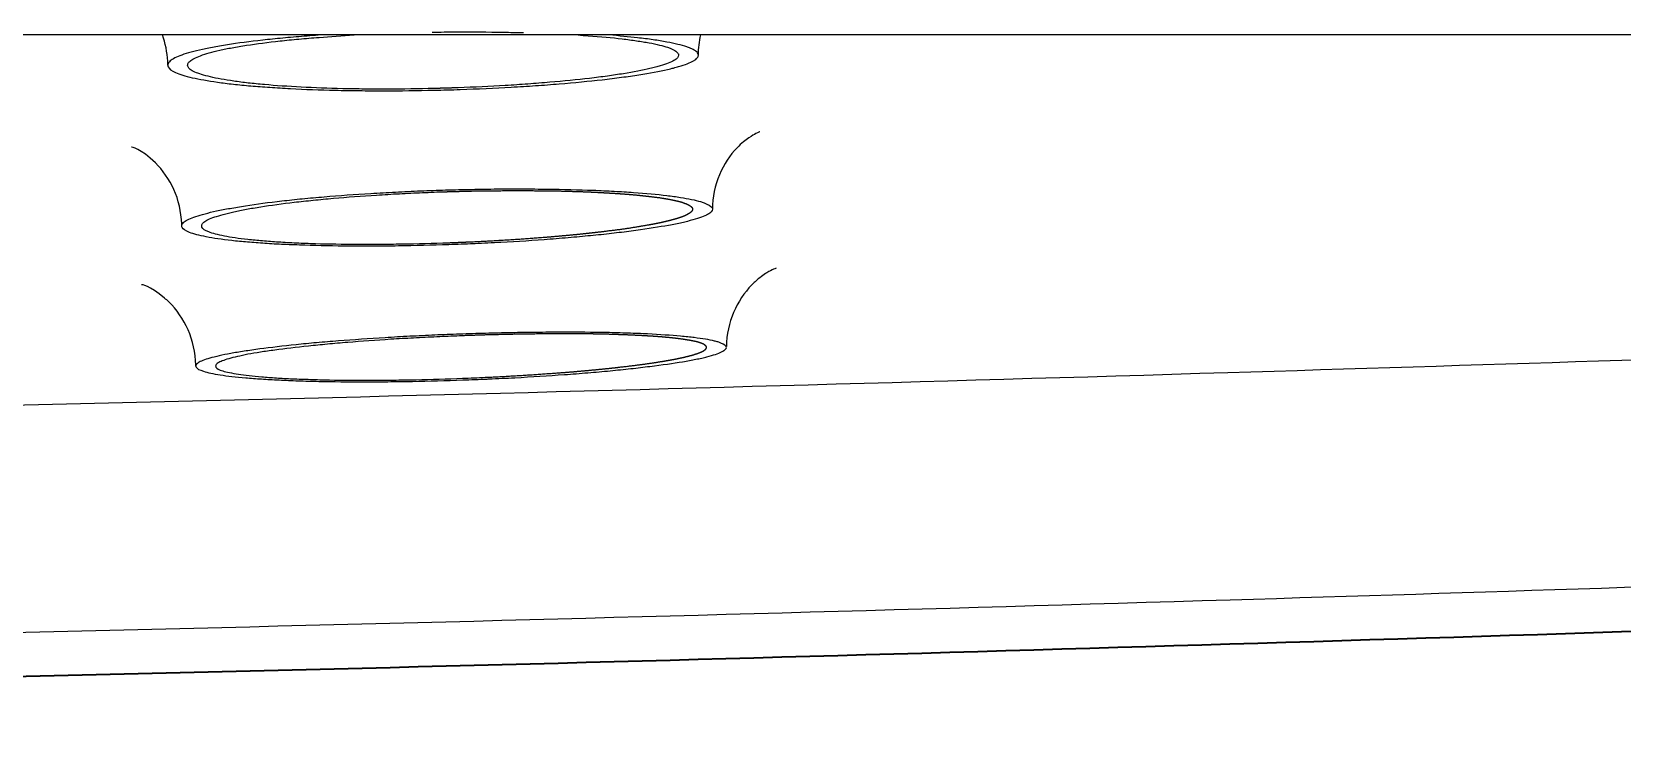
# Model space of a CAD drawing. Header units: millimetres. Extents: x 0 to 2809, y -1128 to 717.
# Drawn here: x 1027.7 to 1147.6, y 312 to 364.2 of the extents above; entities that cross this region are included whole.
import ezdxf

# ---------------------------------------------------------------- set-up
doc = ezdxf.new("R2010")
doc.units = ezdxf.units.MM
doc.layers.add('Blocks', color=7, linetype='Continuous')
doc.layers.add('Blocks$Inner', color=7, linetype='Continuous', lineweight=25, true_color=0x007f00)
doc.layers.add('Blocks$Outline', color=7, linetype='Continuous', lineweight=35, true_color=0xff3f3f)

# ---------------------------------------------------------------- blocks, each defined once
blk = doc.blocks.new('Balcony Lounge Bench w Arm Front')
at = {"layer": 'Blocks$Inner'}
blk.add_lwpolyline([(1224.49, 364), (1060.55, 364), (874.6, 364), (778.67, 364), (712.85, 364), (647.03, 364), (551.1, 364), (365.15, 364), (201.21, 364)], dxfattribs=at)
for points, knots in [([(1037.93, 361.72), (1037.93, 361.82), (1037.93, 361.92), (1037.93, 362.02), (1037.9, 362.71), (1037.75, 363.38), (1037.53, 364)], [0.00001, 0.00001, 0.00001, 0.00001, 0.320185, 0.320185, 0.320185, 2.596124, 2.596124, 2.596124, 2.596124]), ([(1049.48, 364), (1049.2, 363.98), (1048.92, 363.96), (1048.08, 363.89), (1047.53, 363.85), (1046.46, 363.75), (1045.95, 363.7), (1044.47, 363.54), (1043.56, 363.43), (1042.32, 363.24), (1041.92, 363.18), (1041.2, 363.05), (1040.86, 362.98), (1040.24, 362.84), (1039.95, 362.77), (1039.43, 362.63), (1039.2, 362.56), (1038.58, 362.34), (1038.29, 362.19), (1038.03, 361.97), (1037.98, 361.89), (1037.94, 361.79), (1037.93, 361.75), (1037.93, 361.72)], [6.675896, 6.675896, 6.675896, 6.675896, 7.617177, 7.617177, 9.521471, 9.521471, 11.425766, 11.425766, 15.234354, 15.234354, 17.138648, 17.138648, 19.042943, 19.042943, 20.947237, 20.947237, 22.851531, 22.851531, 26.66012, 26.66012, 28.564414, 28.564414, 29.406037, 29.406037, 29.406037, 29.406037]), ([(1039.43, 361.72), (1039.43, 361.75), (1039.44, 361.78), (1039.47, 361.89), (1039.53, 361.96), (1039.77, 362.16), (1040.03, 362.3), (1040.6, 362.51), (1040.82, 362.58), (1041.3, 362.72), (1041.56, 362.78), (1042.14, 362.91), (1042.45, 362.98), (1043.13, 363.1), (1043.49, 363.16), (1044.64, 363.34), (1045.48, 363.45), (1046.85, 363.6), (1047.32, 363.65), (1048.31, 363.74), (1048.82, 363.78), (1050.19, 363.89), (1051.07, 363.95), (1051.98, 364)], [115.881389, 115.881389, 115.881389, 115.881389, 116.659939, 116.659939, 118.421624, 118.421624, 121.944994, 121.944994, 123.706679, 123.706679, 125.468364, 125.468364, 127.23005, 127.23005, 128.991735, 128.991735, 132.515105, 132.515105, 134.27679, 134.27679, 136.038475, 136.038475, 138.933594, 138.933594, 138.933594, 138.933594]), ([(1057.86, 364.21), (1058.47, 364.22), (1059.08, 364.23), (1060.88, 364.24), (1062.07, 364.23), (1063.74, 364.2), (1064.25, 364.19), (1064.74, 364.18)], [2.657643, 2.657643, 2.657643, 2.657643, 5.305819, 5.305819, 10.611637, 10.611637, 12.939406, 12.939406, 12.939406, 12.939406]), ([(1068.86, 364), (1069.12, 363.98), (1069.37, 363.96), (1070.56, 363.87), (1071.42, 363.8), (1072.57, 363.66), (1072.93, 363.61), (1073.44, 363.54), (1073.61, 363.51), (1073.92, 363.46), (1074.07, 363.44), (1074.79, 363.3), (1075.26, 363.19), (1075.7, 363.04), (1075.78, 363), (1075.93, 362.94), (1076, 362.91), (1076.18, 362.81), (1076.27, 362.75), (1076.4, 362.62), (1076.43, 362.55), (1076.43, 362.48)], [19.84083, 19.84083, 19.84083, 19.84083, 21.223275, 21.223275, 26.529093, 26.529093, 29.182003, 29.182003, 30.508457, 30.508457, 31.834912, 31.834912, 37.140731, 37.140731, 38.467186, 38.467186, 39.79364, 39.79364, 42.44655, 42.44655, 45.212049, 45.212049, 45.212049, 45.212049]), ([(1077.93, 362.48), (1077.93, 362.55), (1077.9, 362.63), (1077.83, 362.7), (1077.76, 362.77), (1077.66, 362.84), (1077.53, 362.9), (1077.47, 362.94), (1077.39, 362.97), (1077.31, 363.01), (1077.23, 363.04), (1077.14, 363.07), (1077.05, 363.1), (1076.66, 363.23), (1076.16, 363.36), (1075.54, 363.47), (1075.38, 363.5), (1075.22, 363.53), (1075.05, 363.56), (1074.88, 363.58), (1074.7, 363.61), (1074.52, 363.64), (1074.15, 363.69), (1073.76, 363.74), (1073.34, 363.79), (1072.68, 363.86), (1071.96, 363.93), (1071.18, 364)], [102.587783, 102.587783, 102.587783, 102.587783, 105.349563, 105.349563, 105.349563, 108.003155, 108.003155, 108.003155, 109.338421, 109.338421, 109.338421, 110.666148, 110.666148, 110.666148, 115.958997, 115.958997, 115.958997, 117.289695, 117.289695, 117.289695, 118.624436, 118.624436, 118.624436, 121.273336, 121.273336, 121.273336, 125.484911, 125.484911, 125.484911, 125.484911]), ([(1076.43, 362.48), (1076.43, 362.41), (1076.41, 362.35), (1076.32, 362.25), (1076.29, 362.21), (1076.2, 362.15), (1076.15, 362.11), (1075.97, 362.01), (1075.83, 361.94), (1075.48, 361.8), (1075.28, 361.74), (1074.94, 361.63), (1074.82, 361.6), (1074.56, 361.53), (1074.42, 361.5), (1073.71, 361.33), (1073.05, 361.2), (1071.9, 361.02), (1071.5, 360.96), (1070.85, 360.87), (1070.63, 360.84), (1070.19, 360.79), (1069.96, 360.76), (1068.79, 360.62), (1067.79, 360.52), (1066.19, 360.39), (1065.64, 360.34), (1064.52, 360.26), (1063.95, 360.22), (1062.23, 360.12), (1061.04, 360.07), (1059.83, 360.02)], [45.212049, 45.212049, 45.212049, 45.212049, 47.752368, 47.752368, 49.078823, 49.078823, 50.405278, 50.405278, 53.058187, 53.058187, 55.711096, 55.711096, 57.037551, 57.037551, 58.364006, 58.364006, 63.669824, 63.669824, 66.322734, 66.322734, 67.649188, 67.649188, 68.975643, 68.975643, 74.281462, 74.281462, 76.934371, 76.934371, 79.58728, 79.58728, 84.893099, 84.893099, 84.893099, 84.893099]), ([(1059.98, 359.89), (1061.29, 359.94), (1062.57, 360), (1063.82, 360.07), (1064.44, 360.1), (1065.06, 360.14), (1065.66, 360.18), (1066.27, 360.22), (1066.86, 360.27), (1067.44, 360.32), (1068.59, 360.41), (1069.67, 360.52), (1070.68, 360.63), (1070.93, 360.66), (1071.18, 360.69), (1071.42, 360.72), (1071.66, 360.75), (1071.9, 360.78), (1072.13, 360.81), (1072.6, 360.87), (1073.04, 360.94), (1073.45, 361), (1074.27, 361.13), (1074.99, 361.26), (1075.61, 361.41), (1075.76, 361.44), (1075.91, 361.48), (1076.05, 361.51), (1076.19, 361.55), (1076.32, 361.58), (1076.44, 361.62), (1076.69, 361.69), (1076.91, 361.76), (1077.09, 361.83), (1077.28, 361.91), (1077.44, 361.98), (1077.56, 362.05), (1077.62, 362.09), (1077.68, 362.12), (1077.73, 362.16), (1077.77, 362.2), (1077.81, 362.23), (1077.84, 362.27), (1077.9, 362.34), (1077.93, 362.41), (1077.93, 362.48)], [62.902923, 62.902923, 62.902923, 62.902923, 68.209424, 68.209424, 68.209424, 70.857493, 70.857493, 70.857493, 73.524602, 73.524602, 73.524602, 78.818793, 78.818793, 78.818793, 80.145806, 80.145806, 80.145806, 81.480819, 81.480819, 81.480819, 84.136588, 84.136588, 84.136588, 89.434318, 89.434318, 89.434318, 90.769746, 90.769746, 90.769746, 92.099641, 92.099641, 92.099641, 94.743578, 94.743578, 94.743578, 97.386619, 97.386619, 97.386619, 98.715376, 98.715376, 98.715376, 100.050879, 100.050879, 100.050879, 102.587783, 102.587783, 102.587783, 102.587783]), ([(1037.93, 361.72), (1037.93, 361.68), (1037.94, 361.64), (1038.03, 361.45), (1038.21, 361.31), (1038.67, 361.11), (1038.85, 361.04), (1039.28, 360.91), (1039.52, 360.84), (1040.31, 360.66), (1040.95, 360.55), (1042.06, 360.39), (1042.46, 360.34), (1043.3, 360.25), (1043.74, 360.2), (1044.65, 360.12), (1045.13, 360.09), (1046.13, 360.02), (1046.65, 359.99), (1048.27, 359.9), (1049.39, 359.86), (1051.15, 359.82), (1051.75, 359.81), (1052.97, 359.8), (1053.6, 359.79), (1055.47, 359.79), (1056.74, 359.81), (1058.02, 359.84)], [29.406037, 29.406037, 29.406037, 29.406037, 30.468708, 30.468708, 34.277297, 34.277297, 36.181591, 36.181591, 38.085885, 38.085885, 41.894474, 41.894474, 43.798768, 43.798768, 45.703062, 45.703062, 47.607356, 47.607356, 49.511651, 49.511651, 53.320239, 53.320239, 55.224533, 55.224533, 57.128828, 57.128828, 60.937416, 60.937416, 60.937416, 60.937416]), ([(1058.01, 359.97), (1056.83, 359.94), (1055.66, 359.92), (1053.92, 359.92), (1053.34, 359.92), (1052.22, 359.93), (1051.66, 359.94), (1050.03, 359.98), (1048.99, 360.02), (1047, 360.12), (1046.07, 360.18), (1044.8, 360.3), (1044.39, 360.34), (1043.62, 360.42), (1043.25, 360.47), (1042.22, 360.62), (1041.63, 360.72), (1040.9, 360.9), (1040.68, 360.95), (1040.28, 361.08), (1040.12, 361.14), (1039.69, 361.34), (1039.52, 361.47), (1039.44, 361.64), (1039.43, 361.68), (1039.43, 361.72)], [86.711293, 86.711293, 86.711293, 86.711293, 90.234663, 90.234663, 91.996348, 91.996348, 93.758033, 93.758033, 97.281403, 97.281403, 100.804773, 100.804773, 102.566458, 102.566458, 104.328143, 104.328143, 107.851514, 107.851514, 109.613199, 109.613199, 111.374884, 111.374884, 114.898254, 114.898254, 115.881389, 115.881389, 115.881389, 115.881389]), ([(1082.55, 356.7), (1082.55, 356.7), (1082.47, 356.67), (1082.27, 356.57), (1082.14, 356.5), (1081.96, 356.4), (1081.74, 356.25), (1081.48, 356.07), (1081.18, 355.84), (1080.85, 355.5)], [31.092118, 31.092118, 31.092118, 31.092118, 33.326755, 33.326755, 33.326755, 34.774209, 34.774209, 34.774209, 36.515231, 36.515231, 36.515231, 36.515231]), ([(1038.99, 349.61), (1038.99, 349.66), (1038.99, 349.71), (1038.98, 349.76), (1038.94, 351.6), (1038.11, 353.28), (1037, 354.36)], [105.340765, 105.340765, 105.340765, 105.340765, 105.503586, 105.503586, 105.503586, 111.47301, 111.47301, 111.47301, 111.47301]), ([(1038.99, 349.61), (1038.99, 349.64), (1038.99, 349.67), (1039.03, 349.77), (1039.09, 349.84), (1039.35, 350.04), (1039.64, 350.18), (1040.26, 350.39), (1040.49, 350.46), (1041.01, 350.6), (1041.3, 350.67), (1041.93, 350.81), (1042.27, 350.87), (1043, 351), (1043.39, 351.07), (1044.63, 351.26), (1045.55, 351.38), (1047.03, 351.55), (1047.54, 351.61), (1048.61, 351.71), (1049.17, 351.76), (1050.86, 351.9), (1052.03, 351.99), (1053.85, 352.1), (1054.47, 352.13), (1055.72, 352.2), (1056.35, 352.23), (1056.99, 352.25)], [105.340765, 105.340765, 105.340765, 105.340765, 106.188656, 106.188656, 108.095951, 108.095951, 111.910541, 111.910541, 113.817836, 113.817836, 115.725131, 115.725131, 117.632426, 117.632426, 119.539721, 119.539721, 123.354311, 123.354311, 125.261606, 125.261606, 127.168901, 127.168901, 130.983491, 130.983491, 132.890786, 132.890786, 134.798081, 134.798081, 134.798081, 134.798081]), ([(1040.49, 349.61), (1040.49, 349.64), (1040.49, 349.66), (1040.53, 349.76), (1040.58, 349.82), (1040.82, 350.02), (1041.09, 350.15), (1041.66, 350.35), (1041.88, 350.41), (1042.36, 350.54), (1042.63, 350.61), (1043.21, 350.74), (1043.52, 350.8), (1044.19, 350.93), (1044.56, 350.99), (1045.71, 351.17), (1046.55, 351.29), (1047.93, 351.45), (1048.4, 351.5), (1049.39, 351.6), (1049.9, 351.65), (1051.47, 351.79), (1052.55, 351.87), (1054.23, 351.97), (1054.81, 352.01), (1055.97, 352.07), (1056.55, 352.1), (1057.14, 352.12)], [313.716375, 313.716375, 313.716375, 313.716375, 314.500721, 314.500721, 316.265072, 316.265072, 319.793774, 319.793774, 321.558124, 321.558124, 323.322475, 323.322475, 325.086826, 325.086826, 326.851177, 326.851177, 330.379879, 330.379879, 332.14423, 332.14423, 333.908581, 333.908581, 337.437282, 337.437282, 339.201633, 339.201633, 340.965984, 340.965984, 340.965984, 340.965984]), ([(1058.87, 352.32), (1059.53, 352.34), (1060.19, 352.35), (1061.49, 352.38), (1062.13, 352.39), (1063.41, 352.4), (1064.04, 352.4), (1065.3, 352.4), (1065.93, 352.39), (1067.75, 352.37), (1068.9, 352.34), (1070.54, 352.28), (1071.07, 352.25), (1072.09, 352.2), (1072.58, 352.17), (1073.97, 352.07), (1074.81, 351.99), (1075.91, 351.86), (1076.26, 351.81), (1076.88, 351.71), (1077.16, 351.66), (1077.67, 351.55), (1077.89, 351.5), (1078.18, 351.41), (1078.27, 351.38), (1078.44, 351.32), (1078.51, 351.29), (1078.84, 351.14), (1078.98, 351.01), (1078.99, 350.88)], [136.683937, 136.683937, 136.683937, 136.683937, 138.648763, 138.648763, 140.61359, 140.61359, 142.578417, 142.578417, 144.543244, 144.543244, 148.472898, 148.472898, 150.437725, 150.437725, 152.402552, 152.402552, 156.332205, 156.332205, 158.297032, 158.297032, 160.261859, 160.261859, 162.226686, 162.226686, 163.209099, 163.209099, 164.191513, 164.191513, 168.121166, 168.121166, 168.121166, 168.121166]), ([(1078.99, 350.87), (1078.99, 350.81), (1078.96, 350.74), (1078.87, 350.65), (1078.83, 350.61), (1078.74, 350.54), (1078.69, 350.51), (1078.38, 350.34), (1078.01, 350.2), (1077.39, 350.03), (1077.26, 349.99), (1076.98, 349.92), (1076.84, 349.89), (1076.38, 349.78), (1076.04, 349.72), (1074.97, 349.52), (1074.15, 349.39), (1072.99, 349.23), (1072.75, 349.2), (1072.27, 349.14), (1072.02, 349.11), (1071.27, 349.02), (1070.75, 348.96), (1069.67, 348.86), (1069.12, 348.8), (1067.97, 348.7), (1067.37, 348.65), (1065.55, 348.51), (1064.31, 348.43), (1062.39, 348.33), (1061.75, 348.3), (1061.06, 348.27), (1061.02, 348.27), (1060.98, 348.26)], [42.441444, 42.441444, 42.441444, 42.441444, 44.276673, 44.276673, 45.259086, 45.259086, 46.2415, 46.2415, 50.171153, 50.171153, 51.153567, 51.153567, 52.13598, 52.13598, 54.100807, 54.100807, 58.030461, 58.030461, 59.012874, 59.012874, 59.995288, 59.995288, 61.960115, 61.960115, 63.924942, 63.924942, 65.889768, 65.889768, 69.819422, 69.819422, 71.784249, 71.784249, 71.891376, 71.891376, 71.891376, 71.891376]), ([(1059.12, 348.19), (1057.83, 348.15), (1056.57, 348.12), (1054.69, 348.09), (1054.06, 348.09), (1052.84, 348.08), (1052.24, 348.08), (1050.48, 348.09), (1049.34, 348.12), (1047.73, 348.17), (1047.2, 348.19), (1046.2, 348.23), (1045.72, 348.26), (1044.8, 348.32), (1044.36, 348.35), (1043.53, 348.43), (1043.13, 348.46), (1042.01, 348.59), (1041.37, 348.68), (1040.57, 348.84), (1040.33, 348.89), (1039.91, 349), (1039.73, 349.06), (1039.27, 349.24), (1039.08, 349.37), (1039, 349.53), (1038.99, 349.57), (1038.99, 349.61)], [73.764641, 73.764641, 73.764641, 73.764641, 77.579231, 77.579231, 79.486526, 79.486526, 81.393821, 81.393821, 85.208411, 85.208411, 87.115706, 87.115706, 89.023001, 89.023001, 90.930296, 90.930296, 92.837591, 92.837591, 96.652181, 96.652181, 98.559476, 98.559476, 100.466771, 100.466771, 104.281361, 104.281361, 105.340765, 105.340765, 105.340765, 105.340765]), ([(1059.11, 348.32), (1057.92, 348.28), (1056.75, 348.25), (1055.01, 348.22), (1054.43, 348.21), (1053.3, 348.2), (1052.75, 348.2), (1051.11, 348.21), (1050.07, 348.23), (1048.57, 348.27), (1048.09, 348.29), (1047.16, 348.33), (1046.72, 348.36), (1045.87, 348.41), (1045.46, 348.44), (1044.69, 348.51), (1044.32, 348.54), (1043.28, 348.66), (1042.69, 348.74), (1041.95, 348.89), (1041.73, 348.94), (1041.34, 349.04), (1041.17, 349.1), (1040.75, 349.26), (1040.57, 349.38), (1040.49, 349.54), (1040.49, 349.57), (1040.49, 349.61)], [284.506756, 284.506756, 284.506756, 284.506756, 288.035458, 288.035458, 289.799809, 289.799809, 291.564159, 291.564159, 295.092861, 295.092861, 296.857212, 296.857212, 298.621563, 298.621563, 300.385914, 300.385914, 302.150265, 302.150265, 305.678967, 305.678967, 307.443317, 307.443317, 309.207668, 309.207668, 312.73637, 312.73637, 313.716375, 313.716375, 313.716375, 313.716375]), ([(1083.8, 346.43), (1083.8, 346.43), (1083.74, 346.41), (1083.58, 346.34), (1083.47, 346.28), (1083.3, 346.2), (1083.1, 346.08), (1082.84, 345.92), (1082.53, 345.7), (1082.2, 345.4), (1082.11, 345.32), (1082.02, 345.24), (1081.94, 345.15), (1080.85, 344.03), (1080.06, 342.34), (1080.04, 340.52)], [31.452914, 31.452914, 31.452914, 31.452914, 33.41567, 33.41567, 33.41567, 34.839518, 34.839518, 34.839518, 36.590681, 36.590681, 36.590681, 37.056629, 37.056629, 37.056629, 42.873929, 42.873929, 42.873929, 42.873929]), ([(1040.04, 339.05), (1040.04, 339.08), (1040.04, 339.1), (1040.04, 339.13), (1040.02, 341), (1039.19, 342.74), (1038.01, 343.88), (1037.9, 343.98), (1037.8, 344.08), (1037.69, 344.17), (1036.55, 345.13), (1035.96, 345.2), (1035.96, 345.18)], [0.000007, 0.000007, 0.000007, 0.000007, 0.083698, 0.083698, 0.083698, 6.055404, 6.055404, 6.055404, 6.605058, 6.605058, 6.605058, 12.113597, 12.113597, 12.113597, 12.113597]), ([(1224.49, 342.21), (1224.45, 342.21), (1224.41, 342.21), (1224.36, 342.2), (1223.78, 342.18), (1223.2, 342.16), (1222.61, 342.14), (1220.29, 342.05), (1217.96, 341.96), (1215.63, 341.87), (1210.97, 341.7), (1206.31, 341.52), (1201.66, 341.35), (1192.35, 341.01), (1183.03, 340.68), (1173.72, 340.35), (1155.1, 339.71), (1136.47, 339.1), (1117.83, 338.54), (1072.85, 337.17), (1027.85, 336.04), (982.84, 335.13), (937.84, 334.22), (892.83, 333.53), (847.81, 333.07), (802.83, 332.62), (757.83, 332.4), (712.85, 332.4)], [-1030.597712, -1030.597712, -1030.597712, -1030.597712, -1030.467005, -1030.467005, -1030.467005, -1028.716244, -1028.716244, -1028.716244, -1021.726434, -1021.726434, -1021.726434, -1007.74364, -1007.74364, -1007.74364, -979.788621, -979.788621, -979.788621, -923.867941, -923.867941, -923.867941, -788.816801, -788.816801, -788.816801, -653.768562, -653.768562, -653.768562, -518.79142, -518.79142, -518.79142, -518.79142]), ([(1058.07, 341.38), (1057.44, 341.35), (1056.8, 341.32), (1055.55, 341.26), (1054.93, 341.22), (1053.11, 341.11), (1051.93, 341.03), (1050.24, 340.9), (1049.69, 340.85), (1048.62, 340.76), (1048.1, 340.71), (1046.62, 340.55), (1045.7, 340.45), (1044.45, 340.28), (1044.06, 340.22), (1043.33, 340.11), (1042.99, 340.05), (1042.36, 339.94), (1042.07, 339.88), (1041.55, 339.76), (1041.31, 339.7), (1040.7, 339.53), (1040.4, 339.41), (1040.14, 339.24), (1040.09, 339.18), (1040.05, 339.1), (1040.04, 339.08), (1040.04, 339.05)], [213.068353, 213.068353, 213.068353, 213.068353, 215.643723, 215.643723, 218.219093, 218.219093, 223.369833, 223.369833, 225.945204, 225.945204, 228.520574, 228.520574, 233.671314, 233.671314, 236.246685, 236.246685, 238.822055, 238.822055, 241.397425, 241.397425, 243.972795, 243.972795, 249.123536, 249.123536, 251.698906, 251.698906, 252.852796, 252.852796, 252.852796, 252.852796]), ([(1058.22, 341.25), (1057.63, 341.22), (1057.05, 341.19), (1055.88, 341.13), (1055.31, 341.1), (1053.63, 340.99), (1052.54, 340.91), (1050.98, 340.79), (1050.46, 340.74), (1049.47, 340.65), (1049, 340.6), (1047.62, 340.46), (1046.78, 340.36), (1045.62, 340.2), (1045.26, 340.15), (1044.58, 340.04), (1044.27, 339.99), (1043.69, 339.88), (1043.42, 339.82), (1042.94, 339.71), (1042.72, 339.66), (1042.15, 339.49), (1041.88, 339.38), (1041.64, 339.23), (1041.58, 339.17), (1041.55, 339.1), (1041.54, 339.07), (1041.54, 339.05)], [254.652767, 254.652767, 254.652767, 254.652767, 257.227989, 257.227989, 259.803211, 259.803211, 264.953655, 264.953655, 267.528877, 267.528877, 270.1041, 270.1041, 275.254544, 275.254544, 277.829766, 277.829766, 280.404988, 280.404988, 282.98021, 282.98021, 285.555433, 285.555433, 290.705877, 290.705877, 293.281099, 293.281099, 294.43498, 294.43498, 294.43498, 294.43498]), ([(1080.04, 340.46), (1080.03, 340.58), (1079.89, 340.69), (1079.56, 340.81), (1079.49, 340.84), (1079.32, 340.89), (1079.23, 340.91), (1078.94, 340.98), (1078.72, 341.03), (1078.21, 341.11), (1077.93, 341.15), (1077.31, 341.23), (1076.96, 341.26), (1075.86, 341.36), (1075.02, 341.42), (1073.63, 341.49), (1073.14, 341.51), (1072.11, 341.54), (1071.58, 341.56), (1069.95, 341.59), (1068.8, 341.6), (1066.97, 341.6), (1066.35, 341.59), (1065.09, 341.58), (1064.46, 341.57), (1063.18, 341.55), (1062.54, 341.53), (1061.24, 341.5), (1060.58, 341.48), (1059.92, 341.45)], [179.124315, 179.124315, 179.124315, 179.124315, 183.056053, 183.056053, 184.038987, 184.038987, 185.021922, 185.021922, 186.98779, 186.98779, 188.953659, 188.953659, 190.919528, 190.919528, 194.851266, 194.851266, 196.817135, 196.817135, 198.783004, 198.783004, 202.714741, 202.714741, 204.68061, 204.68061, 206.646479, 206.646479, 208.612348, 208.612348, 210.578217, 210.578217, 210.578217, 210.578217]), ([(1062.01, 338.07), (1062.06, 338.07), (1062.1, 338.08), (1062.81, 338.11), (1063.45, 338.14), (1065.37, 338.24), (1066.61, 338.32), (1068.13, 338.43), (1068.43, 338.45), (1069.02, 338.5), (1069.31, 338.52), (1070.17, 338.59), (1070.73, 338.64), (1071.81, 338.75), (1072.33, 338.8), (1073.08, 338.88), (1073.33, 338.91), (1073.81, 338.97), (1074.05, 339), (1075.21, 339.14), (1076.03, 339.26), (1077.1, 339.44), (1077.43, 339.5), (1077.89, 339.59), (1078.04, 339.62), (1078.32, 339.69), (1078.45, 339.72), (1079.06, 339.87), (1079.43, 339.99), (1079.74, 340.15), (1079.8, 340.18), (1079.89, 340.24), (1079.93, 340.27), (1080.01, 340.35), (1080.04, 340.4), (1080.04, 340.46)], [149.636103, 149.636103, 149.636103, 149.636103, 149.775655, 149.775655, 151.741524, 151.741524, 155.673262, 155.673262, 156.656196, 156.656196, 157.63913, 157.63913, 159.604999, 159.604999, 161.570868, 161.570868, 162.553803, 162.553803, 163.536737, 163.536737, 167.468475, 167.468475, 169.434344, 169.434344, 170.417278, 170.417278, 171.400212, 171.400212, 175.33195, 175.33195, 176.314884, 176.314884, 177.297819, 177.297819, 179.124315, 179.124315, 179.124315, 179.124315]), ([(1040.04, 339.05), (1040.04, 339.02), (1040.05, 338.99), (1040.13, 338.85), (1040.32, 338.75), (1040.78, 338.61), (1040.96, 338.56), (1041.39, 338.47), (1041.63, 338.43), (1042.42, 338.3), (1043.06, 338.23), (1044.18, 338.13), (1044.58, 338.1), (1045.42, 338.05), (1045.86, 338.02), (1046.78, 337.98), (1047.26, 337.96), (1048.26, 337.92), (1048.78, 337.91), (1050.4, 337.87), (1051.53, 337.86), (1053.3, 337.86), (1053.9, 337.86), (1055.12, 337.88), (1055.75, 337.88), (1057.63, 337.92), (1058.89, 337.95), (1060.17, 338)], [252.852796, 252.852796, 252.852796, 252.852796, 254.274276, 254.274276, 259.425017, 259.425017, 262.000387, 262.000387, 264.575757, 264.575757, 269.726497, 269.726497, 272.301868, 272.301868, 274.877238, 274.877238, 277.452608, 277.452608, 280.027978, 280.027978, 285.178719, 285.178719, 287.754089, 287.754089, 290.329459, 290.329459, 295.4802, 295.4802, 295.4802, 295.4802]), ([(1041.54, 339.05), (1041.54, 339.02), (1041.55, 339), (1041.63, 338.87), (1041.8, 338.77), (1042.22, 338.64), (1042.39, 338.6), (1042.79, 338.52), (1043.01, 338.48), (1043.75, 338.36), (1044.34, 338.3), (1045.37, 338.21), (1045.74, 338.18), (1046.51, 338.13), (1046.92, 338.11), (1047.77, 338.07), (1048.22, 338.06), (1049.14, 338.03), (1049.63, 338.01), (1051.12, 337.99), (1052.17, 337.98), (1053.8, 337.98), (1054.36, 337.99), (1055.49, 338), (1056.07, 338.01), (1057.81, 338.05), (1058.98, 338.08), (1060.16, 338.13)], [294.43498, 294.43498, 294.43498, 294.43498, 295.856321, 295.856321, 301.006765, 301.006765, 303.581988, 303.581988, 306.15721, 306.15721, 311.307654, 311.307654, 313.882876, 313.882876, 316.458098, 316.458098, 319.033321, 319.033321, 321.608543, 321.608543, 326.758987, 326.758987, 329.334209, 329.334209, 331.909431, 331.909431, 337.059876, 337.059876, 337.059876, 337.059876]), ([(1224.5, 325.08), (1223.98, 325.06), (1223.45, 325.04), (1222.92, 325.02), (1220.58, 324.93), (1218.25, 324.84), (1215.92, 324.75), (1211.26, 324.58), (1206.6, 324.4), (1201.94, 324.23), (1192.62, 323.89), (1183.29, 323.56), (1173.97, 323.23), (1155.32, 322.59), (1136.67, 321.98), (1118.02, 321.41), (1072.98, 320.05), (1027.93, 318.92), (982.87, 318.01), (937.82, 317.1), (892.76, 316.41), (847.69, 315.95), (802.75, 315.5), (757.79, 315.28), (712.85, 315.28)], [13.712784, 13.712784, 13.712784, 13.712784, 15.30337, 15.30337, 15.30337, 22.300689, 22.300689, 22.300689, 36.298682, 36.298682, 36.298682, 64.284763, 64.284763, 64.284763, 120.269528, 120.269528, 120.269528, 255.474671, 255.474671, 255.474671, 390.674417, 390.674417, 390.674417, 525.53183, 525.53183, 525.53183, 525.53183]), ([(1224.49, 321.76), (1224.15, 321.74), (1222.4, 321.68), (1209.4, 321.18), (1196.74, 320.72), (1162.99, 319.53), (1140.49, 318.79), (1072.98, 316.74), (1027.97, 315.62), (937.93, 313.8), (892.91, 313.11), (802.87, 312.2), (757.86, 311.99), (712.85, 311.99)], [28.515564, 28.515564, 28.515564, 28.515564, 29.550114, 33.771847, 67.545708, 67.545708, 135.093431, 135.093431, 270.188876, 270.188876, 405.284322, 405.284322, 540.333851, 540.333851, 540.333851, 540.333851])]:
    blk.add_open_spline(points, degree=3, knots=knots, dxfattribs=at)
for points in [[(1077.93, 362.48), (1077.93, 363), (1078, 363.51), (1078.11, 364)], [(1076.43, 362.59), (1076.43, 362.55), (1076.43, 362.51), (1076.43, 362.48)], [(1058.02, 359.84), (1058.67, 359.85), (1059.33, 359.87), (1059.98, 359.89)], [(1037, 354.36), (1035.88, 355.45), (1035.2, 355.55), (1035.19, 355.54)], [(1080.85, 355.5), (1079.78, 354.4), (1078.99, 352.7), (1078.99, 350.87)], [(1056.99, 352.25), (1057.61, 352.28), (1058.24, 352.3), (1058.87, 352.32)], [(1057.14, 352.12), (1057.71, 352.15), (1058.29, 352.17), (1058.88, 352.19)], [(1060.98, 348.26), (1060.36, 348.24), (1059.74, 348.21), (1059.12, 348.19)], [(1059.92, 341.45), (1059.3, 341.43), (1058.68, 341.41), (1058.07, 341.38)], [(1059.93, 341.32), (1059.35, 341.3), (1058.78, 341.28), (1058.22, 341.25)], [(1060.16, 338.13), (1060.73, 338.15), (1061.29, 338.17), (1061.86, 338.2)], [(1060.17, 338), (1060.79, 338.02), (1061.4, 338.05), (1062.01, 338.07)]]:
    blk.add_open_spline(points, degree=3, dxfattribs=at)
for points, weights in [([(1059.83, 360.02), (1059.22, 360), (1058.62, 359.98), (1058.01, 359.97)], [1, 0.999999999989, 0.999999999989, 1]), ([(1060.83, 348.39), (1060.26, 348.37), (1059.68, 348.34), (1059.11, 348.32)], [1, 0.999999999997, 0.999999999997, 1])]:
    blk.add_rational_spline(points, weights, degree=3, dxfattribs=at)
for points, weights, knots in [([(1058.88, 352.19), (1058.9, 352.19), (1058.93, 352.19), (1058.96, 352.19), (1059.57, 352.21), (1060.18, 352.22), (1060.78, 352.24), (1061.98, 352.26), (1063.16, 352.27), (1064.33, 352.27), (1064.91, 352.27), (1065.49, 352.27), (1066.05, 352.26), (1066.61, 352.26), (1067.15, 352.25), (1067.68, 352.24), (1068.22, 352.22), (1068.73, 352.21), (1069.24, 352.19), (1069.74, 352.17), (1070.23, 352.15), (1070.7, 352.12), (1071.65, 352.07), (1072.5, 352.01), (1073.27, 351.94), (1073.65, 351.9), (1074.01, 351.86), (1074.35, 351.82), (1074.52, 351.8), (1074.68, 351.78), (1074.84, 351.76), (1075, 351.74), (1075.15, 351.72), (1075.29, 351.69), (1075.86, 351.6), (1076.33, 351.5), (1076.68, 351.4), (1076.77, 351.37), (1076.85, 351.34), (1076.92, 351.31), (1077, 351.29), (1077.07, 351.26), (1077.13, 351.23), (1077.25, 351.17), (1077.33, 351.11), (1077.39, 351.05), (1077.46, 350.99), (1077.49, 350.93), (1077.49, 350.87)], [1, 1.00000000012, 1.00000000023, 1.00000000035, 1.00000000035, 1.00000000035, 1.00000000035, 1.00000000035, 1.00000000035, 1.00000000035, 1.00000000035, 1.00000000034, 1.00000000034, 1.00000000034, 1.00000000034, 1.00000000034, 1.00000000034, 1.00000000034, 1.00000000034, 1.00000000034, 1.00000000034, 1.00000000034, 1.00000000034, 1.00000000034, 1.00000000034, 1.00000000034, 1.00000000034, 1.00000000034, 1.00000000034, 1.00000000034, 1.00000000034, 1.00000000034, 1.00000000034, 1.00000000034, 1.00000000034, 1.00000000034, 1.00000000034, 1.00000000034, 1.00000000034, 1.00000000034, 1.00000000034, 1.00000000034, 1.00000000034, 1.00000000034, 1.00000000034, 1.00000000034, 1.00000000034, 1.00000000034, 1.00000000034], [200.457156, 200.457156, 200.457156, 200.457156, 200.578208, 200.578208, 200.578208, 203.238002, 203.238002, 203.238002, 208.529122, 208.529122, 208.529122, 211.194438, 211.194438, 211.194438, 213.839504, 213.839504, 213.839504, 216.478794, 216.478794, 216.478794, 219.137726, 219.137726, 219.137726, 224.438059, 224.438059, 224.438059, 227.085136, 227.085136, 227.085136, 228.41895, 228.41895, 228.41895, 229.748811, 229.748811, 229.748811, 235.038015, 235.038015, 235.038015, 236.364759, 236.364759, 236.364759, 237.699073, 237.699073, 237.699073, 240.350887, 240.350887, 240.350887, 243.043727, 243.043727, 243.043727, 243.043727]), ([(1077.49, 350.87), (1077.49, 350.81), (1077.46, 350.75), (1077.4, 350.68), (1077.37, 350.65), (1077.33, 350.62), (1077.29, 350.59), (1077.24, 350.55), (1077.19, 350.52), (1077.13, 350.49), (1077.02, 350.42), (1076.87, 350.36), (1076.7, 350.29), (1076.52, 350.23), (1076.32, 350.16), (1076.09, 350.1), (1075.98, 350.07), (1075.85, 350.03), (1075.72, 350), (1075.59, 349.97), (1075.46, 349.94), (1075.31, 349.9), (1074.74, 349.77), (1074.07, 349.65), (1073.31, 349.53), (1072.93, 349.46), (1072.52, 349.4), (1072.09, 349.34), (1071.87, 349.31), (1071.65, 349.28), (1071.43, 349.26), (1071.2, 349.23), (1070.98, 349.2), (1070.74, 349.17), (1069.81, 349.06), (1068.81, 348.95), (1067.74, 348.86), (1067.21, 348.81), (1066.65, 348.76), (1066.09, 348.72), (1065.53, 348.67), (1064.96, 348.63), (1064.39, 348.59), (1063.23, 348.52), (1062.05, 348.45), (1060.83, 348.39)], [1.00000000034, 1.00000000034, 1.00000000034, 1.00000000034, 1.00000000034, 1.00000000034, 1.00000000034, 1.00000000034, 1.00000000034, 1.00000000034, 1.00000000034, 1.00000000034, 1.00000000034, 1.00000000035, 1.00000000035, 1.00000000035, 1.00000000035, 1.00000000035, 1.00000000035, 1.00000000035, 1.00000000035, 1.00000000035, 1.00000000035, 1.00000000035, 1.00000000035, 1.00000000035, 1.00000000035, 1.00000000035, 1.00000000035, 1.00000000035, 1.00000000035, 1.00000000035, 1.00000000035, 1.00000000035, 1.00000000035, 1.00000000035, 1.00000000035, 1.00000000035, 1.00000000035, 1.00000000035, 1.00000000035, 1.00000000035, 1.00000000035, 1.00000000024, 1.00000000012, 1], [243.043727, 243.043727, 243.043727, 243.043727, 245.645829, 245.645829, 245.645829, 246.980419, 246.980419, 246.980419, 248.308315, 248.308315, 248.308315, 250.949628, 250.949628, 250.949628, 253.59184, 253.59184, 253.59184, 254.920873, 254.920873, 254.920873, 256.255481, 256.255481, 256.255481, 261.55014, 261.55014, 261.55014, 264.204444, 264.204444, 264.204444, 265.538752, 265.538752, 265.538752, 266.865085, 266.865085, 266.865085, 272.156722, 272.156722, 272.156722, 274.822619, 274.822619, 274.822619, 277.469532, 277.469532, 277.469532, 282.773804, 282.773804, 282.773804, 282.773804]), ([(1078.54, 340.46), (1078.54, 340.51), (1078.51, 340.56), (1078.45, 340.61), (1078.39, 340.66), (1078.3, 340.71), (1078.18, 340.75), (1078.12, 340.78), (1078.06, 340.8), (1077.98, 340.82), (1077.91, 340.85), (1077.83, 340.87), (1077.74, 340.89), (1077.39, 340.97), (1076.93, 341.05), (1076.36, 341.12), (1076.21, 341.14), (1076.06, 341.16), (1075.91, 341.17), (1075.75, 341.19), (1075.59, 341.2), (1075.42, 341.22), (1075.08, 341.25), (1074.72, 341.28), (1074.34, 341.3), (1073.57, 341.35), (1072.72, 341.39), (1071.77, 341.42), (1071.3, 341.44), (1070.81, 341.45), (1070.31, 341.46), (1069.81, 341.47), (1069.29, 341.47), (1068.76, 341.48), (1068.23, 341.48), (1067.68, 341.48), (1067.12, 341.48), (1066.56, 341.48), (1065.98, 341.47), (1065.4, 341.46), (1064.24, 341.45), (1063.06, 341.42), (1061.86, 341.39), (1061.26, 341.37), (1060.65, 341.35), (1060.04, 341.33), (1060, 341.33), (1059.97, 341.32), (1059.93, 341.32)], [1.00000001761, 1.00000001761, 1.00000001761, 1.00000001761, 1.00000001762, 1.00000001762, 1.00000001762, 1.00000001762, 1.00000001763, 1.00000001763, 1.00000001763, 1.00000001763, 1.00000001764, 1.00000001765, 1.00000001767, 1.00000001769, 1.00000001769, 1.0000000177, 1.0000000177, 1.00000001771, 1.00000001771, 1.00000001772, 1.00000001773, 1.00000001774, 1.00000001775, 1.00000001778, 1.00000001781, 1.00000001784, 1.00000001786, 1.00000001787, 1.00000001789, 1.00000001791, 1.00000001792, 1.00000001794, 1.00000001796, 1.00000001798, 1.000000018, 1.00000001801, 1.00000001803, 1.00000001805, 1.00000001809, 1.00000001813, 1.00000001817, 1.00000001818, 1.0000000182, 1.00000001822, 1.00000001215, 1.00000000607, 1], [209.544446, 209.544446, 209.544446, 209.544446, 212.204731, 212.204731, 212.204731, 214.857659, 214.857659, 214.857659, 216.192493, 216.192493, 216.192493, 217.519733, 217.519733, 217.519733, 222.811371, 222.811371, 222.811371, 224.141957, 224.141957, 224.141957, 225.47644, 225.47644, 225.47644, 228.1249, 228.1249, 228.1249, 233.428349, 233.428349, 233.428349, 236.088883, 236.088883, 236.088883, 238.729808, 238.729808, 238.729808, 241.376516, 241.376516, 241.376516, 244.043469, 244.043469, 244.043469, 249.33768, 249.33768, 249.33768, 251.998859, 251.998859, 251.998859, 252.162776, 252.162776, 252.162776, 252.162776]), ([(1061.86, 338.2), (1063.08, 338.26), (1064.26, 338.32), (1065.42, 338.4), (1065.99, 338.44), (1066.56, 338.48), (1067.12, 338.52), (1067.68, 338.56), (1068.24, 338.6), (1068.77, 338.65), (1069.84, 338.74), (1070.84, 338.84), (1071.78, 338.94), (1072.01, 338.97), (1072.24, 339), (1072.46, 339.02), (1072.69, 339.05), (1072.91, 339.08), (1073.13, 339.1), (1073.56, 339.16), (1073.96, 339.21), (1074.35, 339.27), (1075.11, 339.38), (1075.78, 339.5), (1076.36, 339.61), (1076.5, 339.64), (1076.64, 339.67), (1076.77, 339.7), (1076.9, 339.73), (1077.02, 339.76), (1077.14, 339.79), (1077.37, 339.84), (1077.57, 339.9), (1077.74, 339.96), (1077.92, 340.02), (1078.07, 340.07), (1078.18, 340.13), (1078.24, 340.16), (1078.29, 340.18), (1078.34, 340.21), (1078.38, 340.24), (1078.42, 340.27), (1078.45, 340.3), (1078.51, 340.35), (1078.54, 340.4), (1078.54, 340.46)], [1, 1.00000000602, 1.00000001204, 1.00000001806, 1.00000001804, 1.00000001802, 1.00000001801, 1.00000001799, 1.00000001797, 1.00000001795, 1.00000001792, 1.00000001788, 1.00000001785, 1.00000001784, 1.00000001783, 1.00000001783, 1.00000001782, 1.00000001781, 1.0000000178, 1.00000001779, 1.00000001777, 1.00000001776, 1.00000001773, 1.00000001771, 1.00000001769, 1.00000001769, 1.00000001768, 1.00000001768, 1.00000001767, 1.00000001767, 1.00000001766, 1.00000001765, 1.00000001765, 1.00000001764, 1.00000001763, 1.00000001763, 1.00000001762, 1.00000001762, 1.00000001762, 1.00000001762, 1.00000001762, 1.00000001762, 1.00000001761, 1.00000001761, 1.00000001761, 1.00000001761], [169.768643, 169.768643, 169.768643, 169.768643, 175.075019, 175.075019, 175.075019, 177.722902, 177.722902, 177.722902, 180.389687, 180.389687, 180.389687, 185.682956, 185.682956, 185.682956, 187.009698, 187.009698, 187.009698, 188.344399, 188.344399, 188.344399, 190.999352, 190.999352, 190.999352, 196.295486, 196.295486, 196.295486, 197.630462, 197.630462, 197.630462, 198.959786, 198.959786, 198.959786, 201.602658, 201.602658, 201.602658, 204.244766, 204.244766, 204.244766, 205.573123, 205.573123, 205.573123, 206.908123, 206.908123, 206.908123, 209.544446, 209.544446, 209.544446, 209.544446])]:
    blk.add_rational_spline(points, weights, degree=3, knots=knots, dxfattribs=at)
at = {"layer": 'Blocks$Outline'}
blk.add_open_spline([(201.21, 321.76), (201.55, 321.74), (203.3, 321.68), (216.3, 321.18), (228.96, 320.72), (262.71, 319.53), (285.21, 318.79), (352.72, 316.74), (397.73, 315.62), (487.77, 313.8), (532.79, 313.11), (622.82, 312.2), (667.84, 311.99), (712.85, 311.99), (757.86, 311.99), (802.87, 312.2), (892.91, 313.11), (937.93, 313.8), (1027.97, 315.62), (1072.98, 316.74), (1140.49, 318.79), (1162.99, 319.53), (1196.74, 320.72), (1209.4, 321.18), (1222.4, 321.68), (1224.15, 321.74), (1224.49, 321.76)], degree=3, knots=[-1052.152137, -1052.152137, -1052.152137, -1052.152137, -1051.117588, -1046.895855, -1013.121994, -1013.121994, -945.574271, -945.574271, -810.478825, -810.478825, -675.38338, -675.38338, -540.333851, -540.333851, -540.333851, -405.284322, -405.284322, -270.188876, -270.188876, -135.093431, -135.093431, -67.545708, -67.545708, -33.771847, -29.550114, -28.515564, -28.515564, -28.515564, -28.515564], dxfattribs=at)

msp = doc.modelspace()

# ---------------------------------------------------------------- block references
at = {"layer": 'Blocks'}
msp.add_blockref('Balcony Lounge Bench w Arm Front', (0, 0), dxfattribs=at)

doc.saveas('drawing.dxf')
